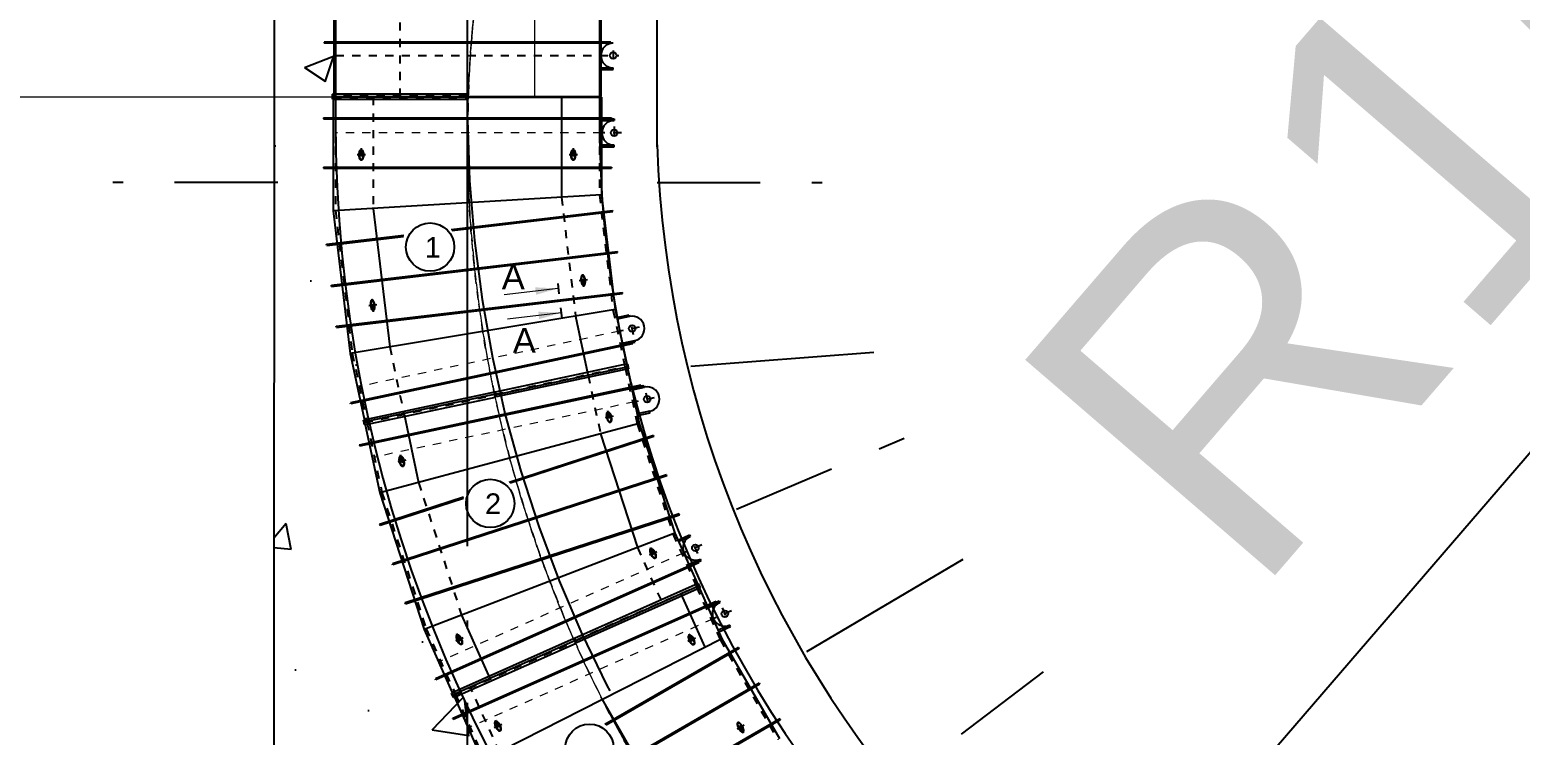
# Model space of a CAD drawing. Header units: inches. Extents: x 444671 to 463716, y 1783086 to 1794968.
# Drawn here: x 456434.81 to 456452.88, y 1787350.41 to 1787358.97 of the extents above; entities that cross this region are included whole.
import ezdxf

# ---------------------------------------------------------------- set-up
doc = ezdxf.new("R2010")
doc.units = ezdxf.units.IN
doc.header["$MEASUREMENT"] = 0
for name, pattern in [('ACAD_ISO04W100', [30, 24, -3, 0, -3]), ('CENTER', [2, 1.25, -0.25, 0.25, -0.25]), ('DASHED2', [9.525, 6.35, -3.175]), ('HIDDEN', [0.375, 0.25, -0.125])]:
    doc.linetypes.add(name, pattern=pattern)
for name, color, linetype in [('1', 1, 'CENTER'), ('4', 4, 'Continuous'), ('Bao', 137, 'Continuous'), ('Cam KT', 140, 'Continuous'), ('chinh', 7, 'Continuous'), ('CONGTRINH', 2, 'Continuous'), ('CTTRINH', 4, 'Continuous'), ('Dong', 252, 'HIDDEN'), ('KHUAT', 8, 'DASHED2'), ('Tam', 1, 'CENTER'), ('Text', 3, 'Continuous'), ('Tim', 1, 'ACAD_ISO04W100')]:
    doc.layers.add(name, color=color, linetype=linetype)
doc.layers.add('manh', color=128, linetype='Continuous', lineweight=15)
doc.layers.add('Texdoi', color=40, linetype='Continuous', lineweight=15)
doc.styles.add('Arial', font='arial.ttf')
doc.styles.add('VNARIAL', font='')
doc.styles.get('VNARIAL').set_extended_font_data('.VnArial')
doc.linetypes.add('NEN_DA1', pattern='A,1.5,-0.15,["Y",Standard,S=0.2,R=0,X=-0.15,Y=-0.2],-0.005', length=1.655)
doc.dimstyles.new('1-1', dxfattribs={"dimtxt": 2, "dimasz": 2.5, "dimexe": 1, "dimexo": 0, "dimgap": 1, "dimtad": 1, "dimtoh": 1, "dimdec": 0, "dimzin": 0, "dimdsep": 46, "dimtxsty": 'Standard', "dimcen": 0.09, "dimclrd": 3, "dimclre": 3, "dimclrt": 4, "dimadec": 0, "dimazin": 0, "dimtfac": 1, "dimtdec": 0, "dimtmove": 0, "dimatfit": 0, "dimfxl": 0, "dimtolj": 1, "dimtzin": 0, "dimarcsym": 0})
doc.dimstyles.new('1-50', dxfattribs={"dimscale": 50, "dimtxt": 2, "dimasz": 2.5, "dimexe": 1, "dimexo": 0, "dimgap": 1, "dimtad": 1, "dimtoh": 1, "dimdec": 0, "dimzin": 0, "dimdsep": 46, "dimtxsty": 'Standard', "dimcen": 0.09, "dimclrd": 3, "dimclre": 3, "dimclrt": 4, "dimadec": 0, "dimazin": 0, "dimtfac": 1, "dimtdec": 0, "dimtmove": 0, "dimatfit": 0, "dimfxl": 0, "dimtolj": 1, "dimtzin": 0, "dimarcsym": 0})
doc.dimstyles.new('kt2000', dxfattribs={"dimscale": 0, "dimtxt": 4, "dimasz": 3, "dimexe": 2.5, "dimexo": 0, "dimgap": 1.3, "dimtad": 1, "dimzin": 0, "dimdsep": 46, "dimtxsty": 'VNARIAL', "dimblk1": 'OBLIQUE', "dimblk2": 'OBLIQUE', "dimsah": 1, "dimcen": 0.8, "dimdle": 2.5, "dimclrd": 256, "dimclre": 256, "dimclrt": 256, "dimaunit": 1, "dimadec": 1, "dimazin": 0, "dimtfac": 1, "dimtofl": 0, "dimtmove": 1, "dimatfit": 3, "dimfxl": 0, "dimtolj": 1, "dimtzin": 0, "dimarcsym": 0})

# ---------------------------------------------------------------- blocks, each defined once
blk = doc.blocks.new('*D100')
at = {"layer": 'Defpoints', "color": 0, "transparency": 16777216}
for p in [(456455.895, 1787357.202), (456446.102, 1787345.839)]:
    blk.add_point(p, dxfattribs=at)
at = {"layer": 'Text', "lineweight": -2, "transparency": 16777216}
blk.add_line((456463.034, 1787365.484), (456448.061, 1787348.112), dxfattribs=at)
at = {"layer": 'Text', "transparency": 16777216}
blk.add_solid([(456447.682, 1787348.438), (456448.44, 1787347.785), (456446.102, 1787345.839)], dxfattribs=at)
at = {"layer": 'Text', "transparency": 16777216, "insert": (456453.995, 1787360.116), "char_height": 4, "attachment_point": 5, "rotation": 49.2425, "style": 'VNARIAL'}
blk.add_mtext('\\A1;R15.00', dxfattribs=at)
blk = doc.blocks.new('_Oblique')
at = {"color": 0, "linetype": 'ByBlock', "lineweight": -2}
blk.add_line((-0.5, -0.5), (0.5, 0.5), dxfattribs=at)
blk = doc.blocks.new('*D132')
at = {"layer": 'Bao', "color": 3, "lineweight": -2, "ltscale": 0.2, "transparency": 16777216}
for p, q in [((-1662320, 268740), (-1673565, 268740)), ((-1671960, 264727), (-1671960, 256808)), ((-1662320, 252795), (-1673565, 252795))]:
    blk.add_line(p, q, dxfattribs=at)
at = {"layer": 'Bao', "color": 3, "ltscale": 0.2, "transparency": 16777216}
for points in [[(-1672629, 264727), (-1671291, 264727), (-1671960, 268740)], [(-1672629, 256808), (-1671291, 256808), (-1671960, 252795)]]:
    blk.add_solid(points, dxfattribs=at)
at = {"layer": 'Defpoints', "color": 0, "ltscale": 0.2, "transparency": 16777216}
for p in [(-1662320, 268740), (-1671960, 252795), (-1662320, 252795)]:
    blk.add_point(p, dxfattribs=at)
at = {"layer": 'Bao', "color": 4, "ltscale": 0.2, "transparency": 16777216, "insert": (-1675647, 260767), "char_height": 3210.27, "attachment_point": 5, "rotation": 90}
blk.add_mtext('\\A1;{\\f.VnArial|b0|i0|c0|p34;®o¹n 22}', dxfattribs=at)
blk = doc.blocks.new('A$C491C4D06')
at = {"layer": '1', "ltscale": 2}
for p, q in [((-1658921.9, 252438.7), (-1658921.9, 252283.3)), ((-1658834.2, 252361), (-1659075.9, 252361)), ((-1661936.1, 252094.9), (-1662040.5, 252094.9)), ((-1661988.3, 252175.6), (-1661988.3, 252013.7)), ((-1659366.4, 252094.9), (-1659470.8, 252094.9)), ((-1659418.6, 252175.6), (-1659418.6, 252013.7)), ((-1659288.8, 250492.1), (-1659307.9, 250652.8)), ((-1659246.5, 250578.3), (-1659350.2, 250566.1)), ((-1661798.3, 250276.1), (-1661902, 250263.8)), ((-1661840.7, 250189.8), (-1661859.7, 250350.6)), ((-1658688.9, 249912.3), (-1658721.2, 250064.3)), ((-1658619.3, 250006.5), (-1658855.7, 249956.3)), ((-1658539.1, 249207.4), (-1658506.8, 249055.5)), ((-1659001.4, 248993.6), (-1658967.8, 248835.2)), ((-1658437.2, 249149.7), (-1658673.5, 249099.4)), ((-1658933.6, 248925.5), (-1659035.7, 248903.8)), ((-1661515, 248459.3), (-1661481.3, 248301)), ((-1661447.1, 248391.2), (-1661549.3, 248369.5)), ((-1657858.2, 247366.1), (-1658079, 247267.8)), ((-1657906.7, 247259.5), (-1657969.9, 247401.4)), ((-1658403.8, 247283), (-1658499.2, 247240.5)), ((-1658484.4, 247335.7), (-1658418.6, 247187.8)), ((-1657501.9, 246565.8), (-1657722.7, 246467.5)), ((-1657613.6, 246601.1), (-1657550.4, 246459.2)), ((-1660832.2, 246291.1), (-1660766.3, 246143.2)), ((-1658017.4, 246287), (-1657951.6, 246139.1)), ((-1660751.3, 246237.8), (-1660846.7, 246195.3)), ((-1657936.8, 246234.3), (-1658032.2, 246191.8)), ((-1660284.3, 245189.1), (-1660379.7, 245146.6)), ((-1660365, 245241.8), (-1660299.1, 245093.9)), ((-1657346.4, 245180), (-1657436.8, 245127.8)), ((-1657351.1, 245083.8), (-1657432, 245224))]:
    blk.add_line(p, q, dxfattribs=at)
at = {"layer": 'Bao'}
for p, q in [((-1662319.9, 258110), (-1662319.9, 252824)), ((-1659083.9, 258086), (-1659083.9, 252800)), ((-1662439.9, 253462), (-1662439.9, 253448)), ((-1658933.9, 253448), (-1659083.9, 253448)), ((-1658963.9, 253462), (-1658963.9, 253448)), ((-1659083.9, 253148), (-1658933.9, 253148)), ((-1659083.9, 253128), (-1658933.9, 253128)), ((-1658933.9, 253128), (-1658933.9, 253148)), ((-1660703.9, 252824), (-1662329.9, 252824)), ((-1662329.9, 252824), (-1662329.9, 252764)), ((-1660703.9, 252824), (-1660703.9, 252764)), ((-1660703.9, 252800), (-1659083.9, 252800)), ((-1660703.9, 252795), (-1660701.9, 252795)), ((-1660703.9, 252764), (-1662329.9, 252764))]:
    blk.add_line(p, q, dxfattribs=at)
at = {"layer": 'Bao', "ltscale": 0.2}
for p, q in [((-1658963.9, 253462), (-1662439.9, 253462)), ((-1658963.9, 253448), (-1662439.9, 253448)), ((-1662337.9, 252769), (-1662337.9, 252829)), ((-1660712.8, 252829), (-1662337.9, 252829)), ((-1662337.9, 252769), (-1660712.8, 252769)), ((-1662327.9, 252769), (-1662327.9, 251417)), ((-1659101.9, 252795), (-1662301.9, 252795)), ((-1660712.8, 252769), (-1660712.8, 252829)), ((-1660712.8, 252795), (-1659075.9, 252795)), ((-1659561.3, 252795), (-1659561.3, 251580.1)), ((-1659075.9, 252795), (-1659075.9, 251608.8)), ((-1662447.9, 252545), (-1658955.9, 252545)), ((-1662447.9, 252545), (-1662447.9, 252531)), ((-1662447.9, 252531), (-1658955.9, 252531)), ((-1659075.9, 252531), (-1658921.9, 252531)), ((-1659075.9, 252511), (-1658921.9, 252511)), ((-1658955.9, 252545), (-1658955.9, 252531)), ((-1658921.9, 252531), (-1658921.9, 252511)), ((-1658921.9, 252211), (-1659075.9, 252211)), ((-1659075.9, 252191), (-1658921.9, 252191)), ((-1658921.9, 252191), (-1658921.9, 252211)), ((-1662447.9, 251945), (-1658955.9, 251945)), ((-1662447.9, 251945), (-1662447.9, 251931)), ((-1662447.9, 251931), (-1658955.9, 251931)), ((-1658955.9, 251945), (-1658955.9, 251931)), ((-1659075.9, 251608.8), (-1658911.2, 250217.6)), ((-1662327.9, 251417), (-1662123.2, 249687.3)), ((-1661842.4, 251445.6), (-1661643.7, 249766.5)), ((-1660897.1, 251188.6), (-1658940.7, 251420.1)), ((-1660885.8, 251175.8), (-1658939, 251406.2)), ((-1658939, 251406.2), (-1658940.7, 251420.1)), ((-1662408.5, 251009.7), (-1661472.4, 251120.5)), ((-1662406.8, 250995.8), (-1662408.5, 251009.7)), ((-1662406.8, 250995.8), (-1661474.5, 251106.1)), ((-1662349.7, 250513.2), (-1658881.9, 250923.6)), ((-1662348, 250499.3), (-1658880.2, 250909.7)), ((-1658880.2, 250909.7), (-1658881.9, 250923.6)), ((-1662348, 250499.3), (-1662349.7, 250513.2)), ((-1662290.9, 250016.6), (-1658823.1, 250427)), ((-1659607.3, 250535.4), (-1659592.6, 250411.1)), ((-1658821.5, 250413.1), (-1658823.1, 250427)), ((-1662289.3, 250002.7), (-1658821.5, 250413.1)), ((-1659571.5, 250240), (-1659556.8, 250115.7)), ((-1659390.7, 250138.5), (-1659240.3, 249430.9)), ((-1658911.2, 250217.6), (-1658770.9, 249557.2)), ((-1658891, 250122.6), (-1658740.4, 250154.6)), ((-1658736.2, 250135), (-1658886.9, 250103)), ((-1658740.4, 250154.6), (-1658736.2, 250135)), ((-1662289.3, 250002.7), (-1662290.9, 250016.6)), ((-1658703, 249815), (-1662118.6, 249088.9)), ((-1658700, 249801.3), (-1662115.7, 249075.2)), ((-1658824.5, 249809.6), (-1658673.9, 249841.6)), ((-1658820.3, 249790), (-1658669.7, 249822)), ((-1658700, 249801.3), (-1658703, 249815)), ((-1658669.7, 249822), (-1658673.9, 249841.6)), ((-1662123.2, 249687.3), (-1661946.4, 248855.7)), ((-1658761.1, 249559.3), (-1660366, 249218.2)), ((-1660364.9, 249183.6), (-1658763.8, 249524)), ((-1658763.8, 249524), (-1658618, 248838.1)), ((-1658761.1, 249559.3), (-1658748.6, 249500.6)), ((-1658748.6, 249500.6), (-1660353.6, 249159.5)), ((-1662010.1, 248578.3), (-1658594.4, 249304.4)), ((-1662007.2, 248564.6), (-1658591.5, 249290.7)), ((-1660372, 249216.9), (-1661961.6, 248879)), ((-1661949.1, 248820.3), (-1660359.5, 249158.2)), ((-1660360.6, 249192.7), (-1661946.4, 248855.7)), ((-1660359.5, 249158.2), (-1660372, 249216.9)), ((-1660366, 249218.2), (-1660353.6, 249159.5)), ((-1658708.9, 249265.7), (-1658558.3, 249297.7)), ((-1658704.7, 249246.2), (-1658554.1, 249278.2)), ((-1658594.4, 249304.4), (-1658591.5, 249290.7)), ((-1658558.3, 249297.7), (-1658554.1, 249278.2)), ((-1662115.7, 249075.2), (-1662118.6, 249088.9)), ((-1658491.7, 248984.7), (-1658642.4, 248952.7)), ((-1658487.6, 248965.2), (-1658491.7, 248984.7)), ((-1661949.1, 248820.3), (-1661961.6, 248879)), ((-1661939.3, 248822.4), (-1661763.5, 247995.3)), ((-1661469.9, 248948.8), (-1661294, 248121.1)), ((-1658638.2, 248933.2), (-1658487.6, 248965.2)), ((-1658618, 248838.1), (-1658185.5, 247507)), ((-1658444.3, 248691.8), (-1660194.7, 248123.1)), ((-1658440, 248678.5), (-1660181.3, 248112.7)), ((-1659087.5, 248712.3), (-1658639.3, 247332.8)), ((-1658440, 248678.5), (-1658444.3, 248691.8)), ((-1662010.1, 248578.3), (-1662007.2, 248564.6)), ((-1658289.8, 248216.3), (-1661610.9, 247137.2)), ((-1658285.5, 248203), (-1661606.5, 247123.9)), ((-1658285.5, 248203), (-1658289.8, 248216.3)), ((-1660748.8, 247943), (-1661765.4, 247612.7)), ((-1661763.5, 247995.3), (-1661225.7, 246340)), ((-1660748.6, 247928.4), (-1661761.1, 247599.4)), ((-1658135.3, 247740.8), (-1661456.4, 246661.7)), ((-1658130.9, 247727.4), (-1661452, 246648.4)), ((-1658130.9, 247727.4), (-1658135.3, 247740.8)), ((-1661761.1, 247599.4), (-1661765.4, 247612.7)), ((-1658185.5, 247507), (-1657913.1, 246895.1)), ((-1658148.1, 247423.1), (-1658007.5, 247485.7)), ((-1657999.3, 247467.5), (-1658140, 247404.8)), ((-1658007.5, 247485.7), (-1657999.3, 247467.5)), ((-1658018, 247130.8), (-1657877.3, 247193.4)), ((-1658009.8, 247112.5), (-1657869.2, 247175.1)), ((-1657869.2, 247175.1), (-1657877.3, 247193.4)), ((-1661606.5, 247123.9), (-1661610.9, 247137.2)), ((-1657900.2, 247161.3), (-1661090.3, 245741)), ((-1657894.5, 247148.5), (-1661084.6, 245728.2)), ((-1658004.2, 247099.7), (-1658009.8, 247112.5)), ((-1657894.5, 247148.5), (-1657900.2, 247161.3)), ((-1657894.5, 247148.5), (-1657900.2, 247161.3)), ((-1657903.9, 246899.2), (-1659402.9, 246231.8)), ((-1657899.2, 246864), (-1659394.6, 246198.2)), ((-1657879.5, 246844.3), (-1659378.5, 246177)), ((-1657903.9, 246899.2), (-1657879.5, 246844.3)), ((-1657899.2, 246864), (-1657616.2, 246228.3)), ((-1661452, 246648.4), (-1661456.4, 246661.7)), ((-1660878, 245264.1), (-1657687.9, 246684.4)), ((-1660872.3, 245251.3), (-1657682.2, 246671.6)), ((-1657820.6, 246124.2), (-1658108.5, 246770.8)), ((-1657791.8, 246622.8), (-1657651.2, 246685.5)), ((-1657783.7, 246604.6), (-1657643, 246667.2)), ((-1657687.9, 246684.4), (-1657682.2, 246671.6)), ((-1657651.2, 246685.5), (-1657643, 246667.2)), ((-1660771.8, 246514.2), (-1660429.9, 245746.1)), ((-1661225.7, 246340), (-1660873.3, 245548.6)), ((-1657521, 246393.1), (-1657661.7, 246330.5)), ((-1657653.5, 246312.2), (-1657512.9, 246374.9)), ((-1657512.9, 246374.9), (-1657521, 246393.1)), ((-1659408.4, 246229.3), (-1660893, 245568.3)), ((-1659392.3, 246208), (-1660873.3, 245548.6)), ((-1660868.6, 245513.5), (-1659384, 246174.5)), ((-1659384, 246174.5), (-1659408.4, 246229.3)), ((-1659402.9, 246231.8), (-1659378.5, 246176.9)), ((-1657415.9, 246121.3), (-1659036.2, 245185.8)), ((-1657408.9, 246109.2), (-1659017.6, 245180.4)), ((-1657616.2, 246228.3), (-1656916.4, 245016.2)), ((-1657415.9, 246121.3), (-1657408.9, 246109.2)), ((-1661084.6, 245728.2), (-1661090.3, 245741)), ((-1661084.6, 245728.2), (-1661090.3, 245741)), ((-1660868.6, 245513.5), (-1660893, 245568.3)), ((-1657165.9, 245688.3), (-1660190, 243942.3)), ((-1657158.9, 245676.2), (-1660183, 243930.2)), ((-1657165.9, 245688.3), (-1657158.9, 245676.2)), ((-1660859.5, 245517.5), (-1660517.7, 244749.9)), ((-1659067, 245489.1), (-1658281.9, 244129.4)), ((-1660872.3, 245251.3), (-1660878, 245264.1)), ((-1656915.9, 245255.3), (-1659940, 243509.3)), ((-1656908.9, 245243.2), (-1659933, 243497.2)), ((-1656915.9, 245255.3), (-1656908.9, 245243.2))]:
    blk.add_line(p, q, dxfattribs=at)
at = {"layer": 'Bao'}
blk.add_circle((-1658933.9, 253298), 40, dxfattribs=at)
at = {"layer": 'Bao', "ltscale": 0.2}
for centre, radius in [((-1658921.9, 252361), 40), ((-1661153.8, 250976), 293.1), ((-1658705, 249988.3), 40), ((-1658522.9, 249131.5), 40), ((-1660424, 247867.4), 293.1), ((-1657938.3, 247330.4), 40), ((-1657582, 246530.2), 40), ((-1659221.9, 244900.5), 293.1)]:
    blk.add_circle(centre, radius, dxfattribs=at)
at = {"layer": 'Bao'}
blk.add_arc((-1658933.9, 253298), 150, 270, 90, dxfattribs=at)
at = {"layer": 'Bao', "ltscale": 0.2}
for centre, start, end in [((-1658921.9, 252361), 270, 90), ((-1658705, 249988.3), 282, 102), ((-1658522.9, 249131.5), 282, 102), ((-1657938.3, 247330.4), 294, 114), ((-1657582, 246530.2), 294, 114)]:
    blk.add_arc(centre, 150, start, end, dxfattribs=at)
for centre, major_axis in [((-1661988.2, 252094), (0, -59.6)), ((-1659418.6, 252094), (0, -59.6)), ((-1658984.4, 248913.7), (12.4, -58.3)), ((-1661498, 248379.5), (12.4, -58.3)), ((-1658451.4, 247261.8), (24.2, -54.4)), ((-1660799, 246216.6), (24.2, -54.4)), ((-1657984.5, 246213), (24.2, -54.4)), ((-1660332, 245167.8), (24.2, -54.4))]:
    blk.add_ellipse(centre, major_axis=major_axis, ratio=0.3555682, dxfattribs=at)
at = {"layer": 'Bao', "ltscale": 0.2, "extrusion": (0, 0, -1)}
for centre, major_axis in [((-1659298.4, 250573.1), (-7, 59.2)), ((-1661850.2, 250270.8), (-7, 59.2)), ((-1657391.6, 245153.9), (-29.8, 51.6))]:
    blk.add_ellipse(centre, major_axis=major_axis, ratio=0.3555682, dxfattribs=at)
at = {"layer": 'Bao', "ltscale": 0.2}
for points in [[(-1661988.2, 252029.4), (-1661987.1, 252029.4), (-1661986, 252029.6), (-1661983.9, 252030.2), (-1661982.8, 252030.6), (-1661980.9, 252031.6), (-1661980, 252032.3), (-1661978.2, 252033.7), (-1661977.4, 252034.5), (-1661975.1, 252037.1), (-1661973.7, 252039.1), (-1661971.2, 252043.7), (-1661970, 252046.2), (-1661968, 252051.8), (-1661967, 252054.8), (-1661965.4, 252061.2), (-1661964.7, 252064.6), (-1661963.2, 252073.7), (-1661962.6, 252079.7), (-1661962, 252091.9), (-1661962, 252098.1), (-1661962.7, 252110.2), (-1661963.4, 252116.1), (-1661965.2, 252126.2), (-1661966.2, 252130.5), (-1661968.7, 252138.4), (-1661970.1, 252141.9), (-1661972.7, 252147.2), (-1661973.9, 252149.1), (-1661976.3, 252152.3), (-1661977.4, 252153.5), (-1661979.6, 252155.5), (-1661980.7, 252156.3), (-1661983, 252157.5), (-1661984.2, 252158), (-1661986.6, 252158.5), (-1661987.7, 252158.6), (-1661989.9, 252158.5), (-1661991, 252158.3), (-1661993.1, 252157.7), (-1661994.1, 252157.2), (-1661996, 252156.1), (-1661996.9, 252155.5), (-1661998.6, 252154), (-1661999.4, 252153.2), (-1662001.7, 252150.5), (-1662003.1, 252148.4), (-1662005.6, 252143.7), (-1662006.8, 252141), (-1662008.8, 252135.3), (-1662009.8, 252132.1), (-1662011.4, 252125.5), (-1662012.1, 252122), (-1662013.5, 252112.6), (-1662014.1, 252106.5), (-1662014.5, 252094.1), (-1662014.4, 252087.8), (-1662013.5, 252075.6), (-1662012.8, 252069.7), (-1662010.8, 252059.8), (-1662009.8, 252055.7), (-1662007.3, 252048.2), (-1662005.9, 252044.8), (-1662003.2, 252039.9), (-1662002, 252038), (-1661999.7, 252035.1), (-1661998.6, 252034), (-1661996.4, 252032.1), (-1661995.3, 252031.4), (-1661993, 252030.3), (-1661991.8, 252029.9), (-1661989.8, 252029.5), (-1661989, 252029.4), (-1661988.2, 252029.4)], [(-1659418.6, 252029.4), (-1659417.4, 252029.4), (-1659416.3, 252029.6), (-1659414.2, 252030.2), (-1659413.2, 252030.6), (-1659411.2, 252031.6), (-1659410.3, 252032.3), (-1659408.6, 252033.7), (-1659407.7, 252034.5), (-1659405.4, 252037.1), (-1659404, 252039.1), (-1659401.5, 252043.7), (-1659400.4, 252046.2), (-1659398.3, 252051.8), (-1659397.3, 252054.8), (-1659395.7, 252061.2), (-1659395, 252064.6), (-1659393.5, 252073.7), (-1659392.9, 252079.7), (-1659392.3, 252091.9), (-1659392.3, 252098.1), (-1659393, 252110.2), (-1659393.7, 252116.1), (-1659395.5, 252126.2), (-1659396.6, 252130.5), (-1659399, 252138.4), (-1659400.4, 252141.9), (-1659403, 252147.2), (-1659404.2, 252149.1), (-1659406.6, 252152.3), (-1659407.7, 252153.5), (-1659410, 252155.5), (-1659411, 252156.3), (-1659413.3, 252157.5), (-1659414.5, 252158), (-1659416.9, 252158.5), (-1659418, 252158.6), (-1659420.2, 252158.5), (-1659421.3, 252158.3), (-1659423.4, 252157.7), (-1659424.4, 252157.2), (-1659426.3, 252156.1), (-1659427.2, 252155.5), (-1659428.9, 252154), (-1659429.7, 252153.2), (-1659432, 252150.5), (-1659433.4, 252148.4), (-1659435.9, 252143.7), (-1659437.1, 252141), (-1659439.2, 252135.3), (-1659440.1, 252132.1), (-1659441.7, 252125.5), (-1659442.4, 252122), (-1659443.8, 252112.6), (-1659444.4, 252106.5), (-1659444.9, 252094.1), (-1659444.7, 252087.8), (-1659443.9, 252075.6), (-1659443.1, 252069.7), (-1659441.1, 252059.8), (-1659440.1, 252055.7), (-1659437.6, 252048.2), (-1659436.2, 252044.8), (-1659433.5, 252039.9), (-1659432.4, 252038), (-1659430, 252035.1), (-1659428.9, 252034), (-1659426.7, 252032.1), (-1659425.6, 252031.4), (-1659423.3, 252030.3), (-1659422.1, 252029.9), (-1659420.1, 252029.5), (-1659419.3, 252029.4), (-1659418.6, 252029.4)], [(-1659306, 250637.2), (-1659304.9, 250637.4), (-1659303.7, 250637.3), (-1659301.5, 250637), (-1659300.5, 250636.7), (-1659298.4, 250635.9), (-1659297.4, 250635.4), (-1659295.5, 250634.2), (-1659294.6, 250633.5), (-1659292, 250631.2), (-1659290.4, 250629.3), (-1659287.4, 250625.1), (-1659285.9, 250622.7), (-1659283.2, 250617.4), (-1659281.9, 250614.6), (-1659279.5, 250608.4), (-1659278.4, 250605.1), (-1659275.9, 250596.2), (-1659274.6, 250590.3), (-1659272.5, 250578.3), (-1659271.8, 250572.2), (-1659271.1, 250560.1), (-1659271.1, 250554.1), (-1659271.7, 250543.9), (-1659272.2, 250539.5), (-1659273.7, 250531.4), (-1659274.7, 250527.7), (-1659276.7, 250522.1), (-1659277.7, 250520.1), (-1659279.6, 250516.7), (-1659280.6, 250515.3), (-1659282.6, 250513.1), (-1659283.6, 250512.2), (-1659285.7, 250510.7), (-1659286.9, 250510.1), (-1659289.2, 250509.3), (-1659290.2, 250509), (-1659292.4, 250508.9), (-1659293.6, 250508.9), (-1659295.7, 250509.3), (-1659296.8, 250509.7), (-1659298.8, 250510.5), (-1659299.7, 250511.1), (-1659301.6, 250512.3), (-1659302.5, 250513), (-1659305.1, 250515.4), (-1659306.7, 250517.3), (-1659309.8, 250521.8), (-1659311.2, 250524.2), (-1659314, 250529.7), (-1659315.3, 250532.7), (-1659317.7, 250539.1), (-1659318.8, 250542.5), (-1659321.3, 250551.7), (-1659322.6, 250557.7), (-1659324.5, 250569.9), (-1659325.1, 250576.2), (-1659325.7, 250588.4), (-1659325.6, 250594.4), (-1659324.8, 250604.4), (-1659324.3, 250608.6), (-1659322.7, 250616.4), (-1659321.7, 250619.9), (-1659319.6, 250625.1), (-1659318.7, 250627.1), (-1659316.7, 250630.2), (-1659315.7, 250631.5), (-1659313.7, 250633.6), (-1659312.7, 250634.4), (-1659310.6, 250635.8), (-1659309.5, 250636.4), (-1659307.5, 250637), (-1659306.7, 250637.1), (-1659306, 250637.2)], [(-1661857.8, 250335), (-1661856.7, 250335.1), (-1661855.6, 250335.1), (-1661853.4, 250334.8), (-1661852.3, 250334.5), (-1661850.3, 250333.6), (-1661849.3, 250333.1), (-1661847.4, 250331.9), (-1661846.5, 250331.2), (-1661843.9, 250328.9), (-1661842.3, 250327), (-1661839.2, 250322.8), (-1661837.8, 250320.4), (-1661835, 250315.2), (-1661833.8, 250312.3), (-1661831.4, 250306.1), (-1661830.3, 250302.8), (-1661827.7, 250293.9), (-1661826.4, 250288.1), (-1661824.4, 250276.1), (-1661823.7, 250269.9), (-1661823, 250257.8), (-1661823, 250251.8), (-1661823.6, 250241.6), (-1661824.1, 250237.2), (-1661825.6, 250229.1), (-1661826.5, 250225.4), (-1661828.6, 250219.8), (-1661829.5, 250217.8), (-1661831.5, 250214.4), (-1661832.5, 250213), (-1661834.5, 250210.8), (-1661835.4, 250209.9), (-1661837.6, 250208.4), (-1661838.7, 250207.8), (-1661841, 250207), (-1661842.1, 250206.8), (-1661844.3, 250206.6), (-1661845.4, 250206.7), (-1661847.6, 250207.1), (-1661848.6, 250207.4), (-1661850.6, 250208.3), (-1661851.6, 250208.8), (-1661853.4, 250210), (-1661854.3, 250210.8), (-1661856.9, 250213.1), (-1661858.5, 250215.1), (-1661861.6, 250219.5), (-1661863.1, 250222), (-1661865.8, 250227.4), (-1661867.1, 250230.4), (-1661869.5, 250236.8), (-1661870.6, 250240.2), (-1661873.1, 250249.4), (-1661874.4, 250255.4), (-1661876.3, 250267.7), (-1661877, 250273.9), (-1661877.5, 250286.2), (-1661877.4, 250292.1), (-1661876.7, 250302.2), (-1661876.1, 250306.4), (-1661874.5, 250314.1), (-1661873.5, 250317.6), (-1661871.4, 250322.9), (-1661870.5, 250324.8), (-1661868.5, 250327.9), (-1661867.5, 250329.3), (-1661865.6, 250331.3), (-1661864.6, 250332.2), (-1661862.5, 250333.5), (-1661861.3, 250334.1), (-1661859.3, 250334.7), (-1661858.6, 250334.9), (-1661857.8, 250335)], [(-1658971, 248850.6), (-1658969.9, 248850.8), (-1658968.9, 248851.2), (-1658966.9, 248852.2), (-1658966, 248852.8), (-1658964.3, 248854.3), (-1658963.5, 248855.1), (-1658962.1, 248856.8), (-1658961.5, 248857.8), (-1658959.7, 248860.8), (-1658958.8, 248863.1), (-1658957.3, 248868.1), (-1658956.7, 248870.8), (-1658955.8, 248876.7), (-1658955.5, 248879.8), (-1658955.2, 248886.4), (-1658955.3, 248889.9), (-1658955.7, 248899.1), (-1658956.3, 248905.1), (-1658958.3, 248917.1), (-1658959.6, 248923.2), (-1658962.8, 248934.9), (-1658964.7, 248940.5), (-1658968.6, 248950), (-1658970.5, 248954), (-1658974.5, 248961.2), (-1658976.6, 248964.4), (-1658980.3, 248969), (-1658981.9, 248970.7), (-1658984.8, 248973.2), (-1658986.2, 248974.2), (-1658988.8, 248975.7), (-1658990, 248976.2), (-1658992.5, 248977), (-1658993.8, 248977.2), (-1658996.2, 248977.2), (-1658997.3, 248977.1), (-1658999.5, 248976.5), (-1659000.5, 248976.1), (-1659002.4, 248975), (-1659003.3, 248974.4), (-1659004.9, 248972.9), (-1659005.6, 248972.1), (-1659007, 248970.3), (-1659007.6, 248969.3), (-1659009.3, 248966.2), (-1659010.2, 248963.9), (-1659011.7, 248958.7), (-1659012.3, 248955.9), (-1659013.2, 248949.8), (-1659013.4, 248946.6), (-1659013.6, 248939.8), (-1659013.6, 248936.2), (-1659013, 248926.7), (-1659012.3, 248920.6), (-1659010.2, 248908.4), (-1659008.8, 248902.3), (-1659005.3, 248890.5), (-1659003.3, 248884.8), (-1658999.4, 248875.6), (-1658997.5, 248871.8), (-1658993.5, 248865), (-1658991.5, 248862), (-1658987.8, 248857.7), (-1658986.3, 248856.2), (-1658983.4, 248853.8), (-1658982.1, 248852.9), (-1658979.5, 248851.6), (-1658978.3, 248851.1), (-1658975.9, 248850.5), (-1658974.6, 248850.3), (-1658972.5, 248850.3), (-1658971.8, 248850.4), (-1658971, 248850.6)], [(-1661484.5, 248316.3), (-1661483.4, 248316.6), (-1661482.4, 248316.9), (-1661480.4, 248318), (-1661479.5, 248318.6), (-1661477.8, 248320), (-1661477, 248320.8), (-1661475.6, 248322.6), (-1661475, 248323.5), (-1661473.3, 248326.6), (-1661472.3, 248328.8), (-1661470.8, 248333.8), (-1661470.2, 248336.5), (-1661469.3, 248342.4), (-1661469.1, 248345.5), (-1661468.8, 248352.1), (-1661468.8, 248355.6), (-1661469.2, 248364.9), (-1661469.9, 248370.8), (-1661471.8, 248382.9), (-1661473.1, 248388.9), (-1661476.4, 248400.6), (-1661478.3, 248406.2), (-1661482.1, 248415.7), (-1661484, 248419.7), (-1661488, 248427), (-1661490.1, 248430.2), (-1661493.8, 248434.7), (-1661495.4, 248436.4), (-1661498.3, 248439), (-1661499.7, 248440), (-1661502.3, 248441.4), (-1661503.5, 248441.9), (-1661506, 248442.7), (-1661507.3, 248442.9), (-1661509.7, 248442.9), (-1661510.9, 248442.8), (-1661513, 248442.2), (-1661514, 248441.8), (-1661515.9, 248440.7), (-1661516.8, 248440.1), (-1661518.4, 248438.6), (-1661519.2, 248437.8), (-1661520.5, 248436), (-1661521.1, 248435.1), (-1661522.8, 248432), (-1661523.8, 248429.6), (-1661525.3, 248424.5), (-1661525.9, 248421.6), (-1661526.7, 248415.6), (-1661526.9, 248412.3), (-1661527.1, 248405.5), (-1661527.1, 248401.9), (-1661526.5, 248392.4), (-1661525.8, 248386.3), (-1661523.7, 248374.1), (-1661522.3, 248368), (-1661518.9, 248356.2), (-1661516.9, 248350.6), (-1661512.9, 248341.3), (-1661511, 248337.5), (-1661507.1, 248330.7), (-1661505, 248327.7), (-1661501.3, 248323.4), (-1661499.8, 248321.9), (-1661496.9, 248319.5), (-1661495.6, 248318.6), (-1661493, 248317.3), (-1661491.8, 248316.8), (-1661489.4, 248316.2), (-1661488.1, 248316), (-1661486.1, 248316.1), (-1661485.3, 248316.2), (-1661484.5, 248316.3)], [(-1658425.2, 247202.8), (-1658424.2, 247203.3), (-1658423.2, 247203.8), (-1658421.5, 247205.2), (-1658420.7, 247206), (-1658419.4, 247207.8), (-1658418.8, 247208.8), (-1658417.8, 247210.8), (-1658417.4, 247211.8), (-1658416.3, 247215.1), (-1658415.9, 247217.6), (-1658415.4, 247222.8), (-1658415.4, 247225.5), (-1658415.7, 247231.5), (-1658416.1, 247234.6), (-1658417.2, 247241.1), (-1658418, 247244.5), (-1658420.3, 247253.5), (-1658422.2, 247259.2), (-1658426.6, 247270.5), (-1658429.1, 247276.2), (-1658434.7, 247286.9), (-1658437.7, 247292.1), (-1658443.5, 247300.5), (-1658446.2, 247304.1), (-1658451.6, 247310.3), (-1658454.3, 247313), (-1658458.9, 247316.7), (-1658460.8, 247318), (-1658464.2, 247319.9), (-1658465.7, 247320.6), (-1658468.6, 247321.5), (-1658469.9, 247321.7), (-1658472.5, 247321.9), (-1658473.8, 247321.9), (-1658476.2, 247321.4), (-1658477.2, 247321), (-1658479.2, 247320), (-1658480.1, 247319.4), (-1658481.8, 247318), (-1658482.5, 247317.1), (-1658483.8, 247315.4), (-1658484.3, 247314.4), (-1658485.3, 247312.4), (-1658485.7, 247311.3), (-1658486.7, 247308), (-1658487.1, 247305.5), (-1658487.5, 247300.1), (-1658487.5, 247297.2), (-1658487.1, 247291.1), (-1658486.6, 247287.9), (-1658485.4, 247281.2), (-1658484.6, 247277.7), (-1658482.1, 247268.5), (-1658480.1, 247262.7), (-1658475.5, 247251.2), (-1658472.8, 247245.5), (-1658467.1, 247234.7), (-1658463.9, 247229.6), (-1658458.1, 247221.3), (-1658455.5, 247218), (-1658450.2, 247212.2), (-1658447.5, 247209.7), (-1658443.1, 247206.2), (-1658441.3, 247205.1), (-1658438, 247203.3), (-1658436.5, 247202.7), (-1658433.7, 247202), (-1658432.4, 247201.8), (-1658429.9, 247201.6), (-1658428.6, 247201.8), (-1658426.6, 247202.2), (-1658425.9, 247202.5), (-1658425.2, 247202.8)], [(-1660772.7, 246157.6), (-1660771.7, 246158.1), (-1660770.7, 246158.7), (-1660769, 246160.1), (-1660768.2, 246160.9), (-1660766.9, 246162.6), (-1660766.3, 246163.6), (-1660765.3, 246165.6), (-1660764.9, 246166.6), (-1660763.8, 246170), (-1660763.4, 246172.4), (-1660762.9, 246177.6), (-1660762.9, 246180.4), (-1660763.3, 246186.3), (-1660763.6, 246189.4), (-1660764.7, 246195.9), (-1660765.5, 246199.3), (-1660767.8, 246208.3), (-1660769.7, 246214), (-1660774.1, 246225.3), (-1660776.7, 246231), (-1660782.2, 246241.7), (-1660785.3, 246246.9), (-1660791, 246255.4), (-1660793.7, 246258.9), (-1660799.1, 246265.1), (-1660801.9, 246267.8), (-1660806.4, 246271.5), (-1660808.3, 246272.8), (-1660811.7, 246274.7), (-1660813.3, 246275.4), (-1660816.1, 246276.3), (-1660817.4, 246276.5), (-1660820, 246276.7), (-1660821.3, 246276.7), (-1660823.7, 246276.2), (-1660824.7, 246275.8), (-1660826.7, 246274.9), (-1660827.6, 246274.2), (-1660829.3, 246272.8), (-1660830, 246272), (-1660831.3, 246270.2), (-1660831.9, 246269.2), (-1660832.8, 246267.2), (-1660833.2, 246266.2), (-1660834.2, 246262.8), (-1660834.6, 246260.3), (-1660835, 246254.9), (-1660835, 246252), (-1660834.6, 246245.9), (-1660834.2, 246242.7), (-1660832.9, 246236), (-1660832.1, 246232.5), (-1660829.6, 246223.3), (-1660827.7, 246217.5), (-1660823, 246206), (-1660820.4, 246200.3), (-1660814.6, 246189.5), (-1660811.5, 246184.4), (-1660805.7, 246176.2), (-1660803, 246172.8), (-1660797.7, 246167), (-1660795.1, 246164.5), (-1660790.6, 246161.1), (-1660788.8, 246159.9), (-1660785.5, 246158.2), (-1660784, 246157.5), (-1660781.2, 246156.8), (-1660780, 246156.6), (-1660777.4, 246156.5), (-1660776.1, 246156.6), (-1660774.2, 246157.1), (-1660773.4, 246157.3), (-1660772.7, 246157.6)], [(-1657958.3, 246154.1), (-1657957.2, 246154.5), (-1657956.3, 246155.1), (-1657954.5, 246156.5), (-1657953.8, 246157.3), (-1657952.4, 246159.1), (-1657951.8, 246160), (-1657950.8, 246162), (-1657950.4, 246163.1), (-1657949.4, 246166.4), (-1657948.9, 246168.8), (-1657948.5, 246174), (-1657948.5, 246176.8), (-1657948.8, 246182.7), (-1657949.2, 246185.8), (-1657950.3, 246192.4), (-1657951, 246195.8), (-1657953.4, 246204.7), (-1657955.2, 246210.4), (-1657959.6, 246221.8), (-1657962.2, 246227.4), (-1657967.8, 246238.2), (-1657970.8, 246243.3), (-1657976.6, 246251.8), (-1657979.2, 246255.3), (-1657984.7, 246261.5), (-1657987.4, 246264.2), (-1657992, 246267.9), (-1657993.8, 246269.2), (-1657997.3, 246271.1), (-1657998.8, 246271.8), (-1658001.7, 246272.7), (-1658003, 246273), (-1658005.6, 246273.2), (-1658006.9, 246273.1), (-1658009.2, 246272.6), (-1658010.3, 246272.3), (-1658012.3, 246271.3), (-1658013.2, 246270.7), (-1658014.8, 246269.2), (-1658015.6, 246268.4), (-1658016.8, 246266.6), (-1658017.4, 246265.7), (-1658018.3, 246263.7), (-1658018.7, 246262.6), (-1658019.8, 246259.2), (-1658020.2, 246256.7), (-1658020.6, 246251.3), (-1658020.6, 246248.5), (-1658020.1, 246242.4), (-1658019.7, 246239.1), (-1658018.5, 246232.4), (-1658017.7, 246228.9), (-1658015.2, 246219.7), (-1658013.2, 246213.9), (-1658008.6, 246202.4), (-1658005.9, 246196.7), (-1658000.1, 246185.9), (-1657997, 246180.8), (-1657991.2, 246172.6), (-1657988.6, 246169.3), (-1657983.3, 246163.4), (-1657980.6, 246160.9), (-1657976.2, 246157.5), (-1657974.4, 246156.3), (-1657971, 246154.6), (-1657969.5, 246154), (-1657966.8, 246153.2), (-1657965.5, 246153), (-1657963, 246152.9), (-1657961.7, 246153), (-1657959.7, 246153.5), (-1657959, 246153.7), (-1657958.3, 246154.1)], [(-1660305.8, 245108.9), (-1660304.8, 245109.3), (-1660303.8, 245109.9), (-1660302.1, 245111.3), (-1660301.3, 245112.1), (-1660300, 245113.9), (-1660299.4, 245114.8), (-1660298.4, 245116.8), (-1660298, 245117.9), (-1660296.9, 245121.2), (-1660296.5, 245123.6), (-1660296, 245128.8), (-1660296, 245131.6), (-1660296.3, 245137.5), (-1660296.7, 245140.7), (-1660297.8, 245147.2), (-1660298.6, 245150.6), (-1660300.9, 245159.5), (-1660302.8, 245165.2), (-1660307.2, 245176.6), (-1660309.7, 245182.2), (-1660315.3, 245193), (-1660318.3, 245198.1), (-1660324.1, 245206.6), (-1660326.8, 245210.1), (-1660332.2, 245216.3), (-1660334.9, 245219), (-1660339.5, 245222.8), (-1660341.4, 245224), (-1660344.8, 245225.9), (-1660346.3, 245226.6), (-1660349.2, 245227.5), (-1660350.5, 245227.8), (-1660353.1, 245228), (-1660354.4, 245227.9), (-1660356.8, 245227.4), (-1660357.8, 245227.1), (-1660359.8, 245226.1), (-1660360.7, 245225.5), (-1660362.4, 245224), (-1660363.1, 245223.2), (-1660364.4, 245221.4), (-1660364.9, 245220.5), (-1660365.9, 245218.5), (-1660366.3, 245217.4), (-1660367.3, 245214), (-1660367.7, 245211.5), (-1660368.1, 245206.2), (-1660368.1, 245203.3), (-1660367.6, 245197.2), (-1660367.2, 245193.9), (-1660366, 245187.2), (-1660365.2, 245183.7), (-1660362.7, 245174.6), (-1660360.7, 245168.7), (-1660356.1, 245157.2), (-1660353.4, 245151.5), (-1660347.7, 245140.7), (-1660344.5, 245135.6), (-1660338.7, 245127.4), (-1660336.1, 245124.1), (-1660330.8, 245118.3), (-1660328.1, 245115.7), (-1660323.7, 245112.3), (-1660321.9, 245111.1), (-1660318.6, 245109.4), (-1660317.1, 245108.8), (-1660314.3, 245108), (-1660313, 245107.8), (-1660310.5, 245107.7), (-1660309.2, 245107.8), (-1660307.2, 245108.3), (-1660306.5, 245108.6), (-1660305.8, 245108.9)], [(-1657423.9, 245209.8), (-1657422.9, 245210.3), (-1657421.8, 245210.8), (-1657419.7, 245211.3), (-1657418.6, 245211.5), (-1657416.4, 245211.6), (-1657415.3, 245211.5), (-1657413.1, 245211.1), (-1657412, 245210.8), (-1657408.6, 245209.7), (-1657406.4, 245208.7), (-1657402, 245206), (-1657399.7, 245204.3), (-1657395.1, 245200.6), (-1657392.8, 245198.4), (-1657388.2, 245193.7), (-1657385.9, 245191.1), (-1657380, 245184), (-1657376.5, 245179.1), (-1657369.9, 245168.9), (-1657366.8, 245163.5), (-1657361.4, 245152.6), (-1657359, 245147.2), (-1657355.5, 245137.5), (-1657354.3, 245133.3), (-1657352.4, 245125.2), (-1657351.9, 245121.5), (-1657351.5, 245115.6), (-1657351.6, 245113.3), (-1657352.1, 245109.4), (-1657352.4, 245107.7), (-1657353.4, 245104.9), (-1657353.9, 245103.7), (-1657355.3, 245101.5), (-1657356.1, 245100.5), (-1657357.9, 245098.8), (-1657358.8, 245098.2), (-1657360.8, 245097.2), (-1657361.8, 245096.8), (-1657363.9, 245096.3), (-1657365, 245096.2), (-1657367.2, 245096.2), (-1657368.3, 245096.3), (-1657370.5, 245096.8), (-1657371.6, 245097.1), (-1657374.9, 245098.2), (-1657377.2, 245099.3), (-1657381.8, 245102.2), (-1657384.1, 245103.9), (-1657388.8, 245107.8), (-1657391.1, 245110.1), (-1657395.9, 245115), (-1657398.2, 245117.7), (-1657404.2, 245125.1), (-1657407.7, 245130.1), (-1657414.3, 245140.6), (-1657417.3, 245146.1), (-1657422.7, 245157.2), (-1657425, 245162.7), (-1657428.2, 245172.2), (-1657429.4, 245176.3), (-1657431, 245184), (-1657431.4, 245187.7), (-1657431.6, 245193.3), (-1657431.5, 245195.4), (-1657430.9, 245199.1), (-1657430.5, 245200.7), (-1657429.5, 245203.4), (-1657429, 245204.5), (-1657427.6, 245206.7), (-1657426.7, 245207.6), (-1657425.2, 245209), (-1657424.5, 245209.4), (-1657423.9, 245209.8)]]:
    blk.add_open_spline(points, degree=3, knots=[0, 0, 0, 0, 0.0950659, 0.0950659, 0.1901318, 0.1901318, 0.2851978, 0.2851978, 0.3802637, 0.3802637, 0.5693488, 0.5693488, 0.7584338, 0.7584338, 0.9475189, 0.9475189, 1.136604, 1.136604, 1.4364944, 1.4364944, 1.7363847, 1.7363847, 2.036275, 2.036275, 2.2837087, 2.2837087, 2.5311423, 2.5311423, 2.6996025, 2.6996025, 2.8392619, 2.8392619, 2.9512364, 2.9512364, 3.0632109, 3.0632109, 3.1571769, 3.1571769, 3.2511428, 3.2511428, 3.3451088, 3.3451088, 3.4390748, 3.4390748, 3.5330407, 3.5330407, 3.7260495, 3.7260495, 3.9190583, 3.9190583, 4.1120671, 4.1120671, 4.3050759, 4.3050759, 4.609588, 4.609588, 4.9141002, 4.9141002, 5.2186124, 5.2186124, 5.4600652, 5.4600652, 5.701518, 5.701518, 5.8645583, 5.8645583, 5.9993438, 5.9993438, 6.1084178, 6.1084178, 6.2174918, 6.2174918, 6.2831853, 6.2831853, 6.2831853, 6.2831853], dxfattribs=at)
at = {"layer": 'chinh', "ltscale": 0.2}
for p, q in [((-1659075.9, 251608.8), (-1662327.9, 251417)), ((-1658911.2, 250217.6), (-1662123.2, 249687.3)), ((-1658618, 248838.1), (-1661763.5, 247995.3)), ((-1658185.5, 247507), (-1661225.7, 246340)), ((-1657616.2, 246228.3), (-1660517.7, 244749.9))]:
    blk.add_line(p, q, dxfattribs=at)
at = {"layer": 'KHUAT', "ltscale": 5}
for p, q in [((-1662301.9, 258110), (-1662301.9, 252800)), ((-1659101.9, 258110), (-1659101.9, 252800)), ((-1661517.9, 252800), (-1661517.9, 254570)), ((-1662319.9, 252824), (-1662319.9, 252800)), ((-1660703.9, 252800), (-1662319.9, 252800))]:
    blk.add_line(p, q, dxfattribs=at)
at = {"layer": 'KHUAT', "ltscale": 0.2}
for p, q in [((-1662327.9, 252814), (-1662335.9, 252829)), ((-1662327.9, 252769), (-1662327.9, 252814)), ((-1662327.9, 252795), (-1660712.8, 252795)), ((-1662301.9, 252795), (-1662301.9, 251418.5)), ((-1661842.4, 252795), (-1661842.4, 251445.6)), ((-1659101.9, 252795), (-1659101.9, 251607.2)), ((-1659561.3, 251580.1), (-1659390.7, 250138.5)), ((-1659101.9, 251607.2), (-1658936.9, 250213.4)), ((-1662301.9, 251418.5), (-1662097.5, 249691.6)), ((-1658936.9, 250213.4), (-1658790.9, 249526.4)), ((-1661643.7, 249766.5), (-1661471.5, 248956.6)), ((-1662097.5, 249691.6), (-1661920.9, 248861.1)), ((-1660360.6, 249192.7), (-1658765.4, 249531.8)), ((-1658789.2, 249518.6), (-1658643.2, 248831.4)), ((-1658770.9, 249557.2), (-1658761.5, 249513.2)), ((-1658761.5, 249513.2), (-1658750.6, 249500.2)), ((-1659238.6, 249423), (-1659087.5, 248712.3)), ((-1661944.7, 248847.8), (-1660364.9, 249183.6)), ((-1661948.7, 248866.4), (-1661959.6, 248879.4)), ((-1661939.3, 248822.4), (-1661948.7, 248866.4)), ((-1661919.3, 248853.2), (-1661738.4, 248002)), ((-1658643.2, 248831.4), (-1658209.8, 247497.6)), ((-1661294, 248121.1), (-1660771.8, 246514.2)), ((-1661738.4, 248002), (-1661201.4, 246349.3)), ((-1658209.8, 247497.6), (-1657926.2, 246860.7)), ((-1658639.3, 247332.8), (-1658345.9, 246673.9)), ((-1659392.3, 246208), (-1657902.5, 246871.3)), ((-1657923, 246853.4), (-1657639.4, 246216.5)), ((-1657913.1, 246895.1), (-1657894.8, 246854)), ((-1657894.8, 246854), (-1657881.3, 246843.5)), ((-1661201.4, 246349.3), (-1660849.6, 245559.2)), ((-1660870.1, 245541.3), (-1659394.6, 246198.2)), ((-1657639.4, 246216.5), (-1656938.2, 245002)), ((-1660877.8, 245558.7), (-1660891.2, 245569.1)), ((-1660859.5, 245517.5), (-1660877.8, 245558.7)), ((-1660846.3, 245551.9), (-1660494.5, 244761.8)), ((-1660313.3, 244854.1), (-1660660.8, 245634.5))]:
    blk.add_line(p, q, dxfattribs=at)
at = {"layer": 'manh', "color": 1, "linetype": 'CENTER', "ltscale": 0.05}
for p, q in [((-1660701.9, 351165.1), (-1660701.9, 251543.9)), ((-1660701.9, 252299), (-1660701.9, 253124)), ((-1659075.9, 252361), (-1662301.9, 252361)), ((-1658855.7, 249956.3), (-1662011.2, 249285.6)), ((-1658673.5, 249099.4), (-1661829.1, 248428.7)), ((-1658079, 247267.8), (-1661026.1, 245955.7)), ((-1657722.7, 246467.5), (-1660669.8, 245155.4))]:
    blk.add_line(p, q, dxfattribs=at)
at = {"layer": 'manh'}
blk.add_line((-1659885.9, 252800), (-1659885.9, 254570), dxfattribs=at)
at = {"layer": 'manh', "color": 1, "linetype": 'CENTER', "ltscale": 0.05}
for start, end in [(180, 193.09316), (190.74222, 205.50404), (202.82902, 217.13184), (226.82902, 241.13184), (239.13752, 252.8489), (251.36903, 265.9955)]:
    blk.add_arc((-1645701.9, 252299), 15000, start, end, dxfattribs=at)
at = {"layer": 'Tam'}
blk.add_line((-1658933.9, 253360.5), (-1658933.9, 253235.5), dxfattribs=at)
at = {"layer": 'Tam', "ltscale": 3}
blk.add_line((-1662297.9, 253298), (-1658866.8, 253298), dxfattribs=at)
at = {"layer": 'Bao', "ltscale": 0.2, "attachment_point": 1, "style": 'Arial'}
for s, insert, char_height, width in [('1', (-1661217.6, 251098.2), 250, 474.741), ('A', (-1660285.2, 250763.8), 300, 199.739), ('A', (-1660151, 249994.4), 300, 199.739), ('2', (-1660487.8, 247989.7), 250, 474.741)]:
    blk.add_mtext(s, dxfattribs=dict(at, insert=insert, char_height=char_height, width=width))
at = {"layer": 'Bao', "ltscale": 0.2}
dim = blk.add_linear_dim(base=(-1671959.8, 252795), p1=(-1662319.9, 268740), p2=(-1662319.9, 252795), angle=90, text='{\\f.VnArial|b0|i0|c0|p34;®o¹n 22}', dimstyle='1-1', override={"dimscale": 1605.134402, "dimlfac": -1}, dxfattribs=at)
dim.commit()
dim.dimension.update_dxf_attribs({"geometry": '*D132', "text_midpoint": (-1671959.8, 260767.5), "dimtype": 160})
for points in [[(-1659601, 250475.1), (-1660254.6, 250397.7)], [(-1659563.8, 250179.6), (-1660217.5, 250102.2)]]:
    blk.add_leader(points, dimstyle='1-50', override={"dimscale": 110, "dimgap": 0.5, "dimtad": 0}, dxfattribs=at)

msp = doc.modelspace()

# ---------------------------------------------------------------- hatches: boundary and pattern name
at = {"layer": 'Cam KT'}
h = msp.add_hatch(dxfattribs=at)
h.set_pattern_fill('BETONG', color=256, scale=0.5, style=0)
h.set_pattern_definition([(50, (446792.4938, 1787038.3548), (3.5863009, -0.3137607), [0.375, -4.125]), (355, (446792.4938, 1787038.3548), (-0.6937567, 3.7609607), [0.3, -3.3]), (100.4514, (446792.7927, 1787038.3286), (2.8925469, 3.4471977), [0.318701, -3.5057106]), (46.1842, (446792.494, 1787039.3548), (5.3362052, -0.827595), [0.5625, -6.1875]), (96.6356, (446792.9385, 1787039.286), (4.6733135, 4.8705894), [0.4780514, -5.258565]), (351.1842, (446792.494, 1787039.355), (4.6733097, 4.870593), [0.45, -4.95]), (21, (446792.9938, 1787039.1048), (2.9845353, -2.01309445), [0.375, -4.125]), (326, (446792.9938, 1787039.1048), (1.2165767, 3.6257502), [0.3, -3.3]), (71.4514, (446793.2425, 1787038.937), (4.2011131, 1.6126525), [0.318701, -3.5057106]), (37.5, (446792.4938, 1787038.3548), (0.06079928, 1.66446927), [0, -3.26, 0, -3.35, 0, -3.3125]), (7.5, (446792.4938, 1787038.3548), (1.3153477, 1.97205856), [0, -1.91, 0, -3.185, 0, -1.2625]), (327.5, (446791.3788, 1787038.3548), (2.66911218, -0.11277436), [0, -1.25, 0, -3.9, 0, -5.175]), (317.5, (446790.8788, 1787038.3548), (2.91593085, 0.5005249), [0, -1.625, 0, -2.59, 0, -3.675])])
h.paths.add_polyline_path([(456440.1145, 1787350.762, -0.1111196), (456438.5145, 1787357.8726), (456438.5145, 1787358.8161, 0.0139416), (456437.7719, 1787358.3273), (456437.7645, 1787341.4126), (456451.9669, 1787340.4184, -0.0573848), (456451.5938, 1787341.6503, -0.0644509), (456447.5794, 1787343.0813), (456440.1145, 1787343.6039)])
h.paths.add_polyline_path([(456440.1145, 1787350.762), (456440.1145, 1787343.6039), (456447.5794, 1787343.0813, -0.1657357)], flags=17)
h.paths.add_polyline_path([(456453.9786, 1787341.3115, -0.0363249), (456451.5938, 1787341.6503, 0.0573848), (456451.9669, 1787340.4184), (456461.8631, 1787339.7257, 0.0056983), (456461.9853, 1787340.068), (456460.6644, 1787340.1605)])

# ---------------------------------------------------------------- linework, layer by layer
at = {"layer": '4', "linetype": 'NEN_DA1', "ltscale": 8}
msp.add_line((456442.4145, 1787357.5474), (456442.4145, 1787469.0948), dxfattribs=at)
at = {"layer": '4', "linetype": 'NEN_DA1', "ltscale": 10}
msp.add_lwpolyline([(456437.8145, 1787456.515), (456437.7645, 1787341.4126), (456967.6488, 1787304.3207), (456969.7969, 1787304.3207)], dxfattribs=at)
at = {"layer": '4', "linetype": 'ByBlock', "ltscale": 10}
msp.add_arc((456455.4909, 1787357.9939), 13.0832, 181.85121, 264.47502, dxfattribs=at)
at = {"layer": 'CONGTRINH', "ltscale": 10}
for p, q in [((456438.5145, 1787457.3596), (456438.5145, 1787357.5905)), ((456441.7145, 1787457.3597), (456441.7145, 1787357.5906))]:
    msp.add_line(p, q, dxfattribs=at)
for radius, end in [(16.6, 266.07639), (13.4, 265.82004)]:
    msp.add_arc((456455.1145, 1787357.8726), radius, 180, end, dxfattribs=at)
at = {"layer": 'CTTRINH', "color": 4, "linetype": 'ByBlock'}
msp.add_line((456444.2284, 1787351.4293), (456446.1245, 1787352.5453), dxfattribs=at)
msp.add_lwpolyline([(456442.8214, 1787354.8888), (456445.0426, 1787355.0576)], dxfattribs=at)
at = {"layer": 'Dong', "color": 3, "ltscale": 5}
for p, q in [((456437.8145, 1787357.1134), (456435.8145, 1787357.1134)), ((456442.4145, 1787357.1134), (456444.4145, 1787357.1134)), ((456447.0954, 1787351.1829), (456445.3376, 1787349.8455))]:
    msp.add_line(p, q, dxfattribs=at)
msp.add_lwpolyline([(456443.377, 1787353.1552), (456445.4095, 1787354.0139)], dxfattribs=at)
at = {"layer": 'Tim', "ltscale": 0.3}
msp.add_lwpolyline([(456440.1145, 1787343.6039), (456440.1145, 1787471.4401)], dxfattribs=at)
msp.add_arc((456455.5474, 1787358.0456), 15.4338, 180.64225, 264.4213, dxfattribs=at)

# ---------------------------------------------------------------- block references
at = {"layer": 'Texdoi', "xscale": 0.0009999999892897904, "yscale": 0.0009999999310821295, "zscale": 0.001}
msp.add_blockref('A$C491C4D06', (458100.8161, 1787105.3548), dxfattribs=at)

# ---------------------------------------------------------------- dimensions: what is measured, and where the dimension line sits
at = {"layer": 'Text', "color": 3}
dim = msp.add_radius_dim(center=(456455.8952, 1787357.2015), mpoint=(456446.1023, 1787345.8393), dimstyle='kt2000', override={"dimscale": 1, "dimarcsym": 1}, dxfattribs=at)
dim.commit()
dim.dimension.update_dxf_attribs({"geometry": '*D100', "text_midpoint": (456456.5265, 1787357.9341), "dimtype": 164})

doc.saveas('drawing.dxf')
